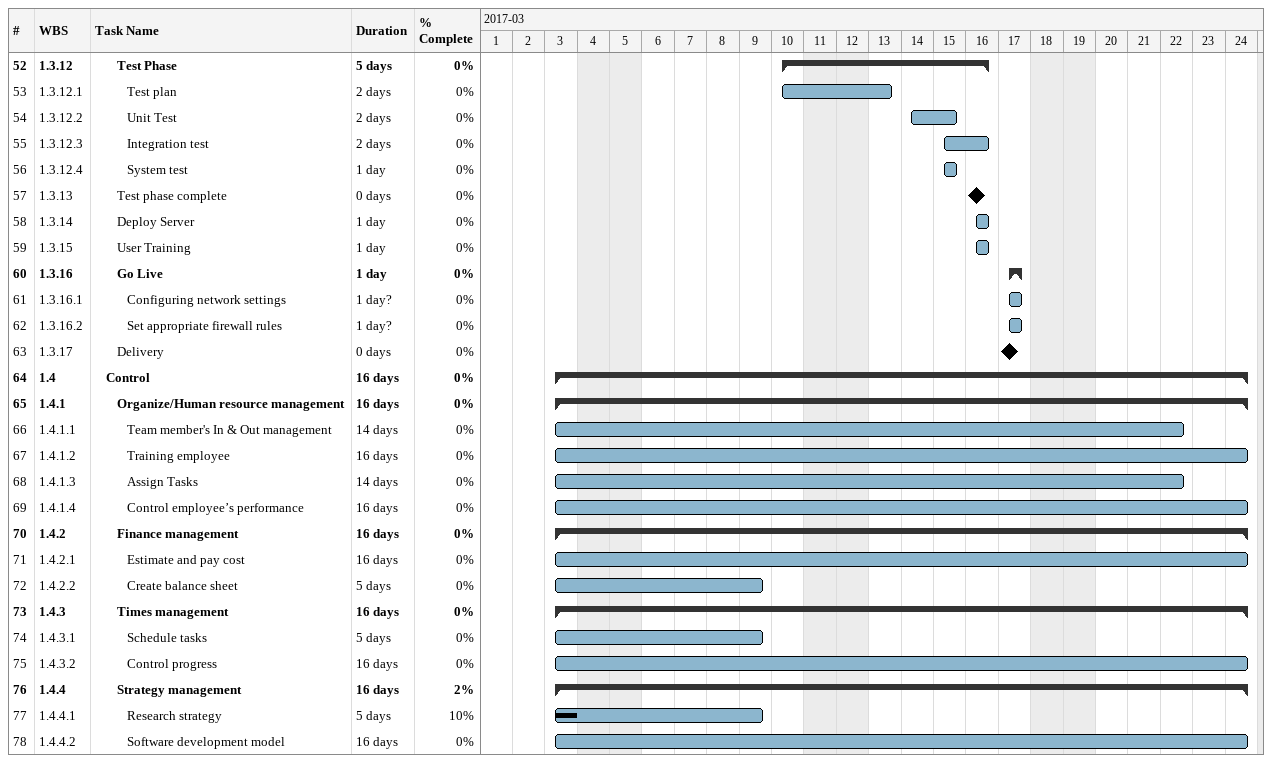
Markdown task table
| ID | WBS | Task | Duration | Start | Finish | % complete |
|---|---|---|---|---|---|---|
| 52 | 1.3.12 | **Test Phase** | 5d | 2017-03-10 | 2017-03-16 | 0 |
| 53 | 1.3.12.1 | Test plan | 2d | 2017-03-10 | 2017-03-13 | 0 |
| 54 | 1.3.12.2 | Unit Test | 2d | 2017-03-14 | 2017-03-15 | 0 |
| 55 | 1.3.12.3 | Integration test | 2d | 2017-03-15 | 2017-03-16 | 0 |
| 56 | 1.3.12.4 | System test | 1d | 2017-03-15 | 2017-03-15 | 0 |
| 57 | 1.3.13 | Test phase complete | 0d | 2017-03-16 | 2017-03-16 | 0 |
| 58 | 1.3.14 | Deploy Server | 1d | 2017-03-16 | 2017-03-16 | 0 |
| 59 | 1.3.15 | User Training | 1d | 2017-03-16 | 2017-03-16 | 0 |
| 60 | 1.3.16 | **Go Live** | 1d | 2017-03-17 | 2017-03-17 | 0 |
| 61 | 1.3.16.1 | Configuring network settings | 1d? | 2017-03-17 | 2017-03-17 | 0 |
| 62 | 1.3.16.2 | Set appropriate firewall rules | 1d? | 2017-03-17 | 2017-03-17 | 0 |
| 63 | 1.3.17 | Delivery | 0d | 2017-03-17 | 2017-03-17 | 0 |
| 64 | 1.4 | **Control** | 16d | 2017-03-03 | 2017-03-24 | 0 |
| 65 | 1.4.1 | **Organize/Human resource management** | 16d | 2017-03-03 | 2017-03-24 | 0 |
| 66 | 1.4.1.1 | Team member's In & Out management | 14d | 2017-03-03 | 2017-03-22 | 0 |
| 67 | 1.4.1.2 | Training employee | 16d | 2017-03-03 | 2017-03-24 | 0 |
| 68 | 1.4.1.3 | Assign Tasks | 14d | 2017-03-03 | 2017-03-22 | 0 |
| 69 | 1.4.1.4 | Control employee’s performance | 16d | 2017-03-03 | 2017-03-24 | 0 |
| 70 | 1.4.2 | **Finance management** | 16d | 2017-03-03 | 2017-03-24 | 0 |
| 71 | 1.4.2.1 | Estimate and pay cost | 16d | 2017-03-03 | 2017-03-24 | 0 |
| 72 | 1.4.2.2 | Create balance sheet | 5d | 2017-03-03 | 2017-03-09 | 0 |
| 73 | 1.4.3 | **Times management** | 16d | 2017-03-03 | 2017-03-24 | 0 |
| 74 | 1.4.3.1 | Schedule tasks | 5d | 2017-03-03 | 2017-03-09 | 0 |
| 75 | 1.4.3.2 | Control progress | 16d | 2017-03-03 | 2017-03-24 | 0 |
| 76 | 1.4.4 | **Strategy management** | 16d | 2017-03-03 | 2017-03-24 | 2 |
| 77 | 1.4.4.1 | Research strategy | 5d | 2017-03-03 | 2017-03-09 | 10 |
| 78 | 1.4.4.2 | Software development model | 16d | 2017-03-03 | 2017-03-24 | 0 |
